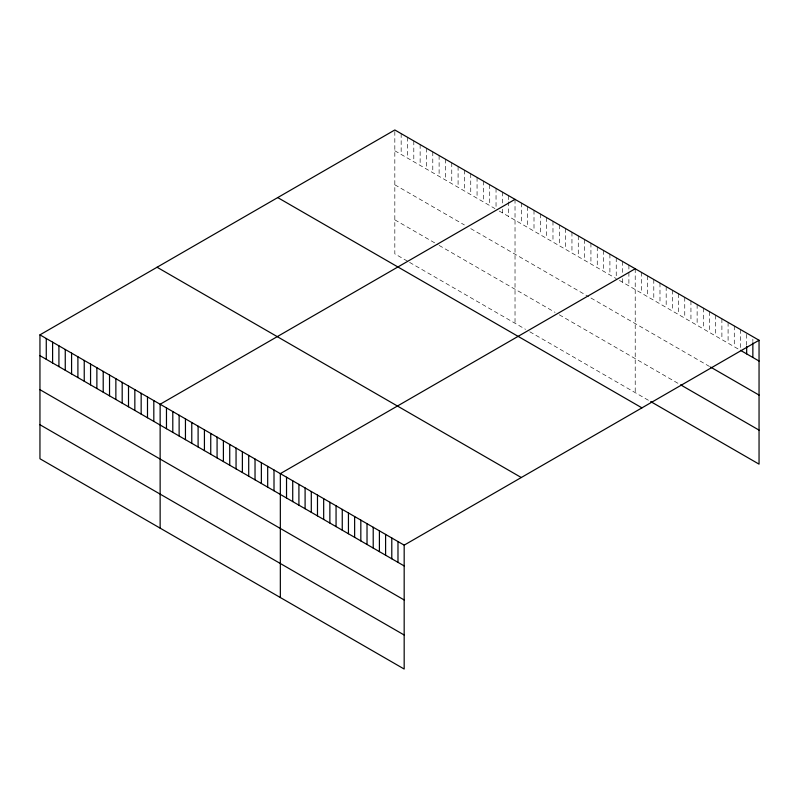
<?xml version="1.0" encoding="UTF-8"?>
<svg xmlns="http://www.w3.org/2000/svg" width="799" height="799" viewBox="0 0 799 799"><rect width="100%" height="100%" fill="white"/><g stroke="black" fill="none" stroke-linecap="round" stroke-linejoin="round"><path stroke-width="0.6" stroke-dasharray="4 3" d="M394.826 150.771L494.99 208.599M499.205 211.026L616.239 278.591M619.405 280.419L739.445 349.732M394.826 184.789L464.419 224.958M470.741 228.614L588.823 296.789M590.93 298.007L709.512 366.471M394.826 219.845L438.052 244.794M439.11 245.403L555.085 312.369M559.3 314.796L678.561 383.65M407.48 261.163L394.826 253.862L394.826 129.967M409.587 262.382L525.562 329.338M529.787 331.775L650.696 401.587M752.858 339.126L752.858 341.572M746.666 334.322L746.666 345.338M740.473 329.528L740.473 349.103M734.281 325.952L734.281 346.746M728.089 322.377L728.089 343.171M721.896 318.801L721.896 339.595M715.704 315.225L715.704 336.029M709.512 311.65L709.512 332.454M703.32 308.074L703.32 328.878M697.128 304.499L697.128 325.303M690.945 300.923L690.945 321.727M684.753 297.358L684.753 318.152M678.561 293.782L678.561 314.576M672.368 290.207L672.368 311.001M666.176 286.631L666.176 307.425M659.984 283.056L659.984 303.85M653.792 279.48L653.792 300.274M647.599 275.905L647.599 296.699M641.407 272.329L641.407 293.123M635.215 268.754L635.215 392.649M628.893 265.098L628.893 271.221M628.893 272.439L628.893 285.902M622.561 261.453L622.561 273.687M622.561 278.581L622.561 282.247M616.239 257.797L616.239 277.373M609.907 254.142L609.907 274.946M603.585 250.496L603.585 271.29M597.262 246.841L597.262 267.635M590.93 243.186L590.93 263.99M584.608 239.54L584.608 260.334M578.276 235.885L578.276 256.679M571.954 232.229L571.954 253.033M565.632 228.584L565.632 249.378M559.3 224.928L559.3 245.722M552.978 221.273L552.978 242.077M546.656 217.628L546.656 238.422M540.324 213.972L540.324 234.766M534.002 210.317L534.002 231.121M527.67 206.671L527.67 227.465M521.347 203.016L521.347 223.81M515.025 199.36L515.025 323.255M508.693 195.705L508.693 200.599M508.693 201.827L508.693 216.509M502.371 192.06L502.371 204.294M502.371 209.188L502.371 212.854M496.039 188.404L496.039 209.198M489.717 184.749L489.717 205.553M483.395 181.103L483.395 201.897M477.063 177.448L477.063 198.242M470.741 173.792L470.741 194.596M464.419 170.147L464.419 190.941M458.087 166.492L458.087 187.286M451.765 162.836L451.765 183.64M445.433 159.191L445.433 179.985M439.11 155.535L439.11 176.329M432.788 151.88L432.788 172.684M426.456 148.234L426.456 169.028M420.134 144.579L420.134 165.373M413.802 140.924L413.802 161.728M407.48 137.278L407.48 158.072M401.158 133.623L401.158 154.417"/><path stroke-width="1.2" d="M39.95 334.861L404.174 545.138L404.174 669.033L39.95 458.746L39.95 334.861L394.826 129.967L759.05 340.254L759.05 464.139L650.696 401.587M515.025 199.36L160.14 404.254L160.14 528.139M635.215 268.754L280.339 473.637L280.339 597.532M404.174 545.138L759.05 340.254M740.473 350.322L759.05 361.048M710.551 367.071L759.05 395.066M680.618 384.838L759.05 430.122M277.722 197.583L641.937 407.86M157.063 267.246L521.278 477.522M39.95 355.655L404.174 565.932M39.95 389.672L404.174 599.959M39.95 424.728L404.174 635.005M752.858 342.791L752.858 357.473M746.666 346.556L746.666 353.897M397.982 541.562L397.982 562.356M391.79 537.987L391.79 558.791M385.597 534.411L385.597 555.215M379.405 530.836L379.405 551.64M373.213 527.26L373.213 548.064M367.021 523.685L367.021 544.489M360.828 520.119L360.828 540.913M354.636 516.544L354.636 537.337M348.444 512.968L348.444 533.762M342.252 509.392L342.252 530.186M336.059 505.817L336.059 526.611M329.867 502.241L329.867 523.035M323.675 498.666L323.675 519.46M317.483 495.09L317.483 515.884M311.29 491.515L311.29 512.309M305.098 487.939L305.098 508.743M298.916 484.364L298.916 505.168M292.724 480.788L292.724 501.592M286.531 477.213L286.531 498.017M274.007 469.992L274.007 490.786M267.685 466.336L267.685 487.14M261.363 462.681L261.363 483.485M255.031 459.035L255.031 479.829M248.709 455.38L248.709 476.174M242.377 451.725L242.377 472.529M236.055 448.079L236.055 468.873M229.732 444.424L229.732 465.218M223.4 440.768L223.4 461.572M217.078 437.123L217.078 457.917M210.746 433.467L210.746 454.261M204.424 429.812L204.424 450.616M198.102 426.167L198.102 446.961M191.77 422.511L191.77 443.305M185.448 418.856L185.448 439.66M179.126 415.21L179.126 436.004M172.794 411.555L172.794 432.349M166.472 407.899L166.472 428.703M153.817 400.599L153.817 421.393M147.495 396.943L147.495 417.747M141.163 393.288L141.163 414.092M134.841 389.642L134.841 410.436M128.509 385.987L128.509 406.781M122.187 382.331L122.187 403.135M115.865 378.686L115.865 399.48M109.533 375.031L109.533 395.825M103.211 371.375L103.211 392.179M96.879 367.73L96.879 388.524M90.557 364.074L90.557 384.868M84.235 360.419L84.235 381.223M77.903 356.773L77.903 377.567M71.58 353.118L71.58 373.912M65.258 349.463L65.258 370.267M58.926 345.817L58.926 366.611M52.604 342.162L52.604 362.956M46.272 338.506L46.272 359.31"/></g></svg>
